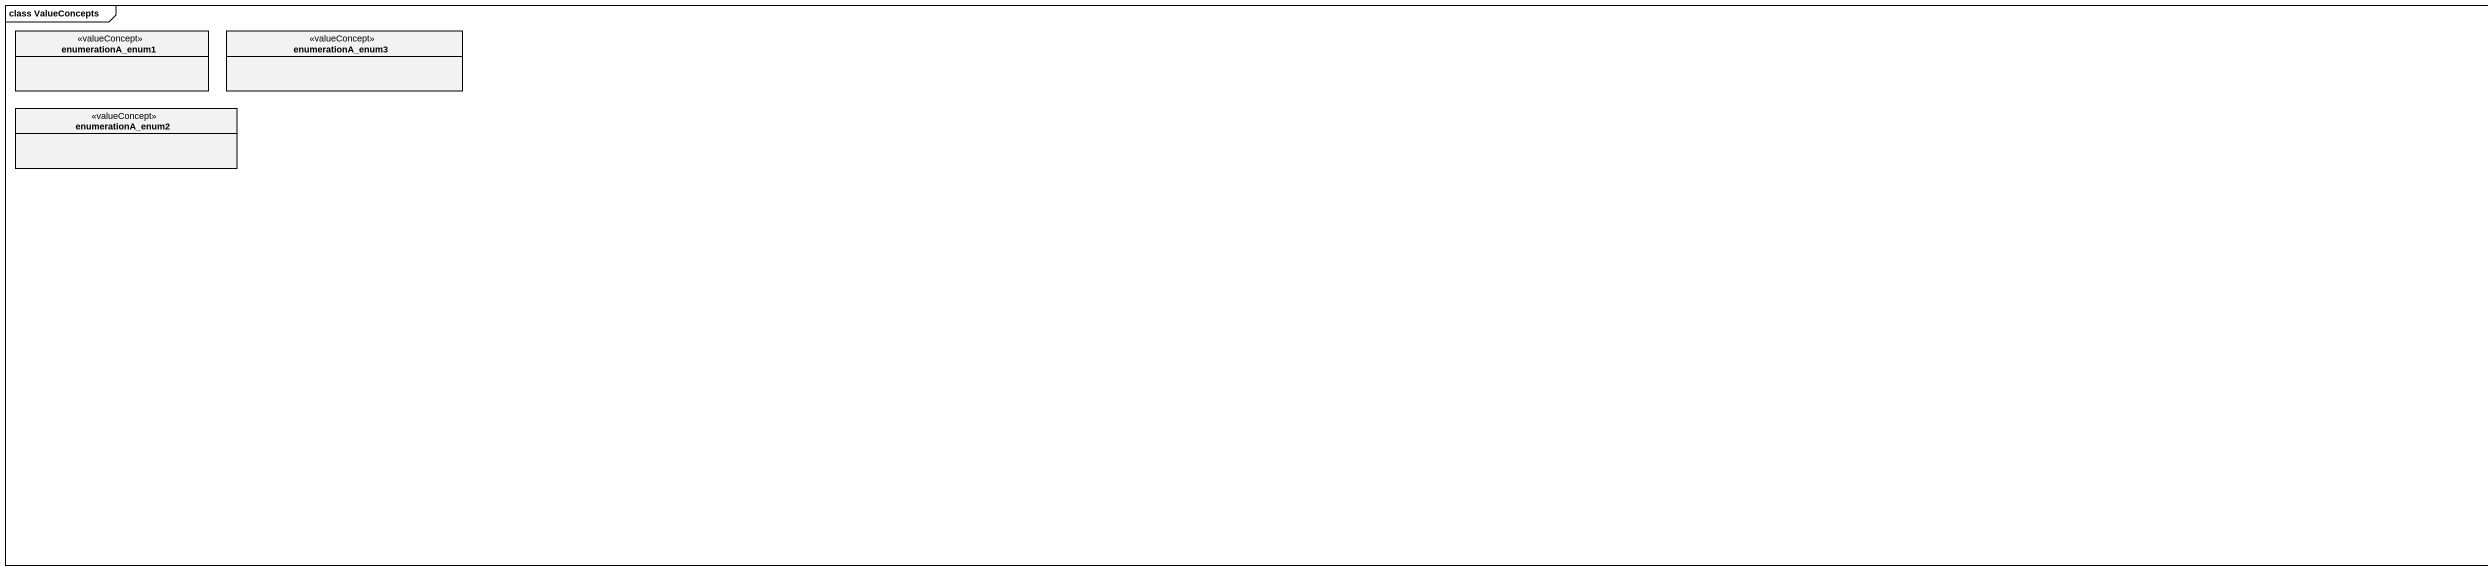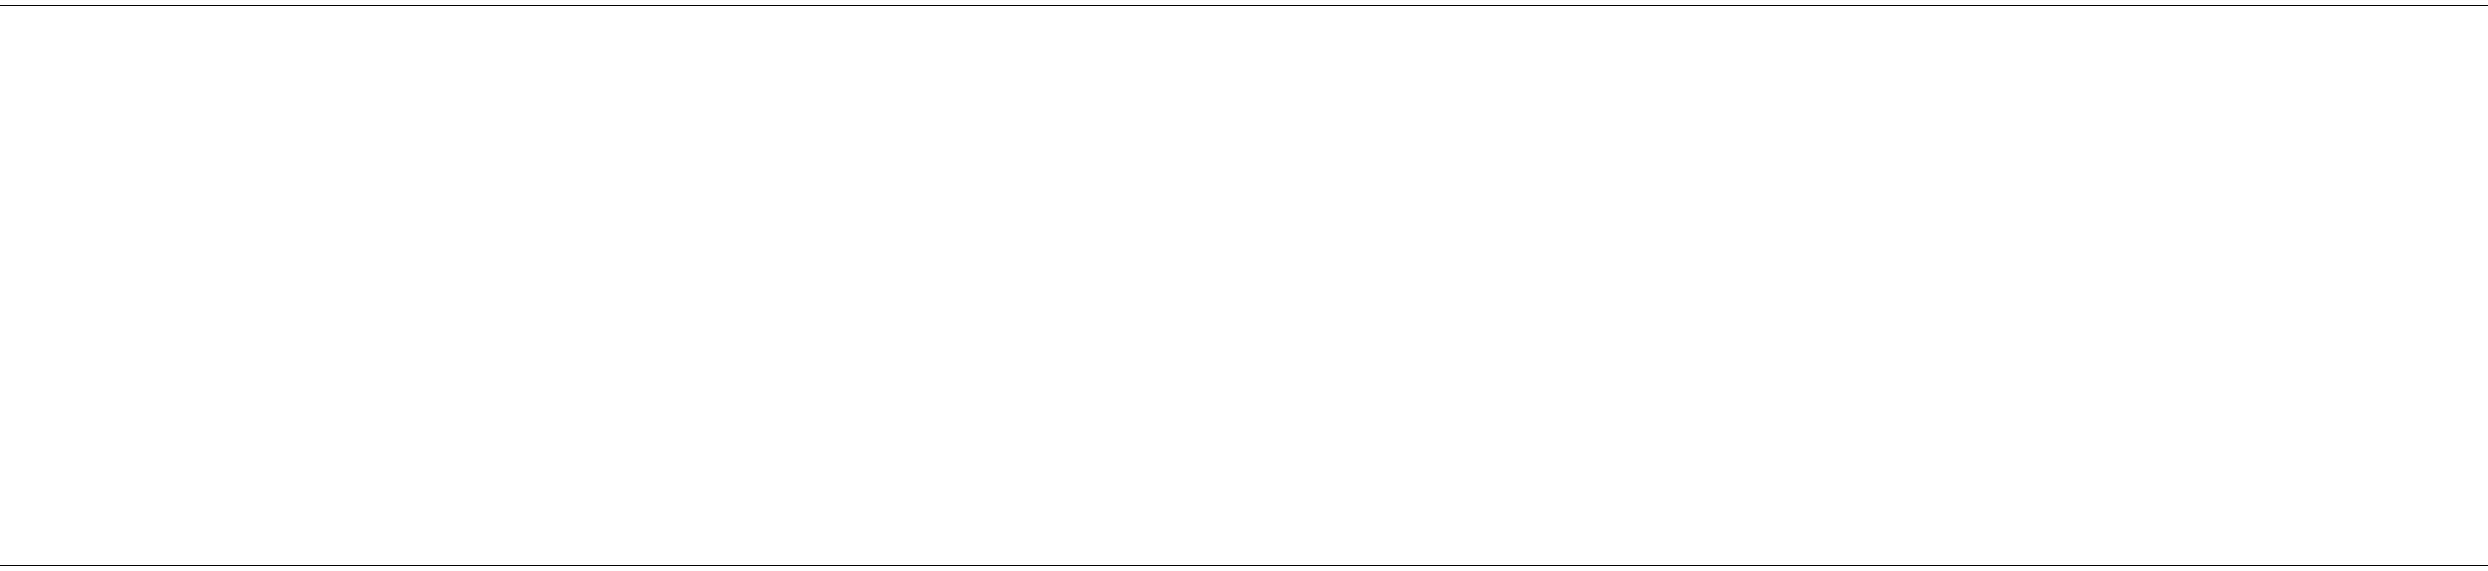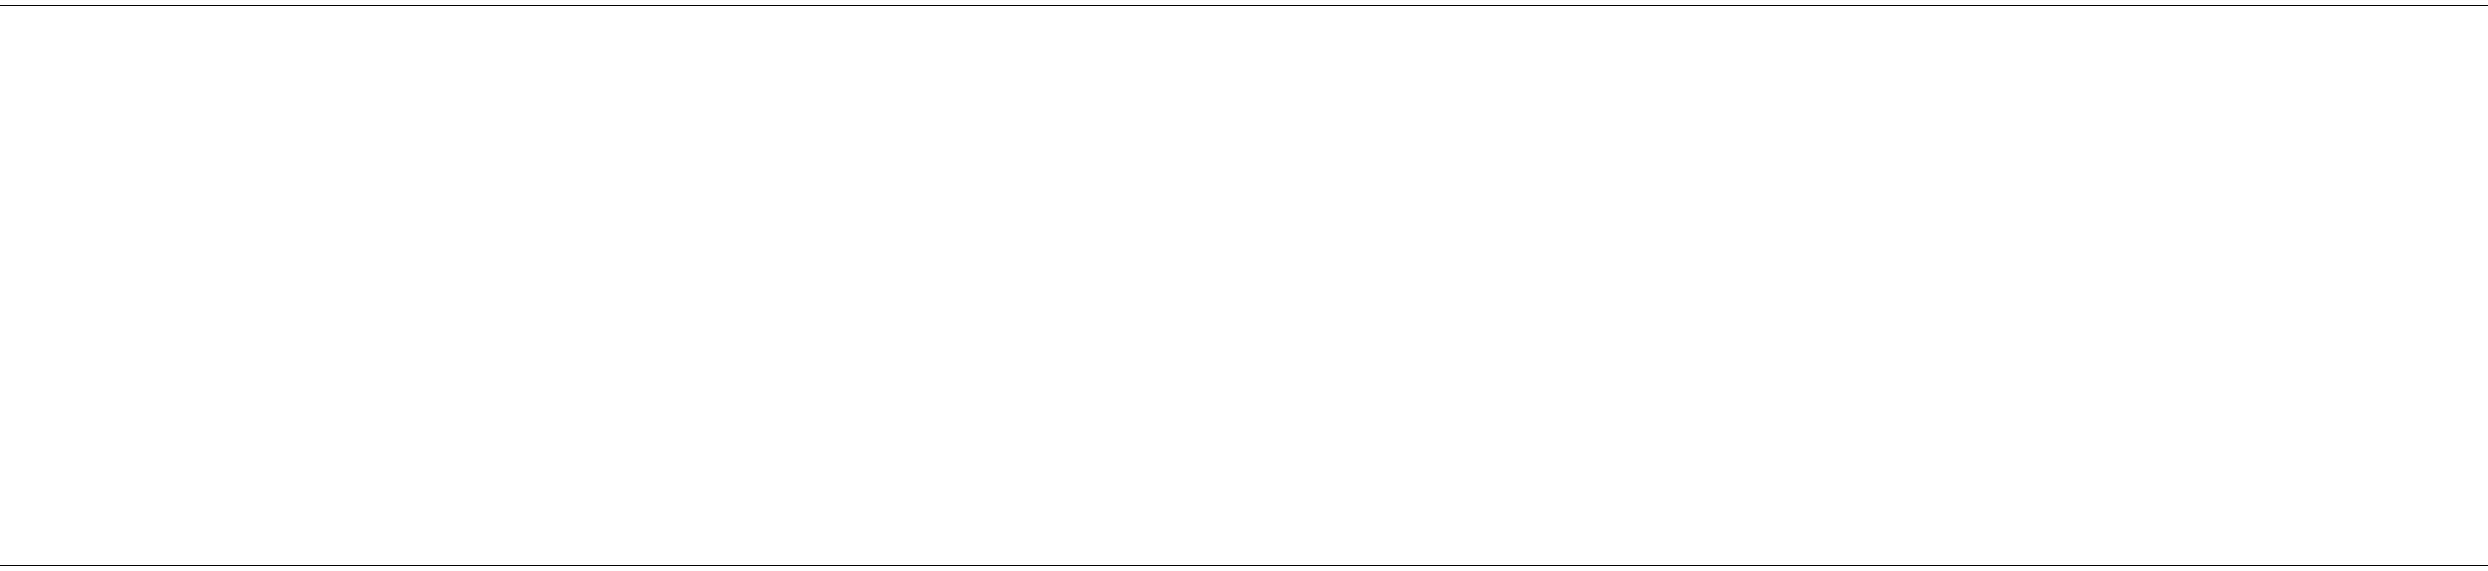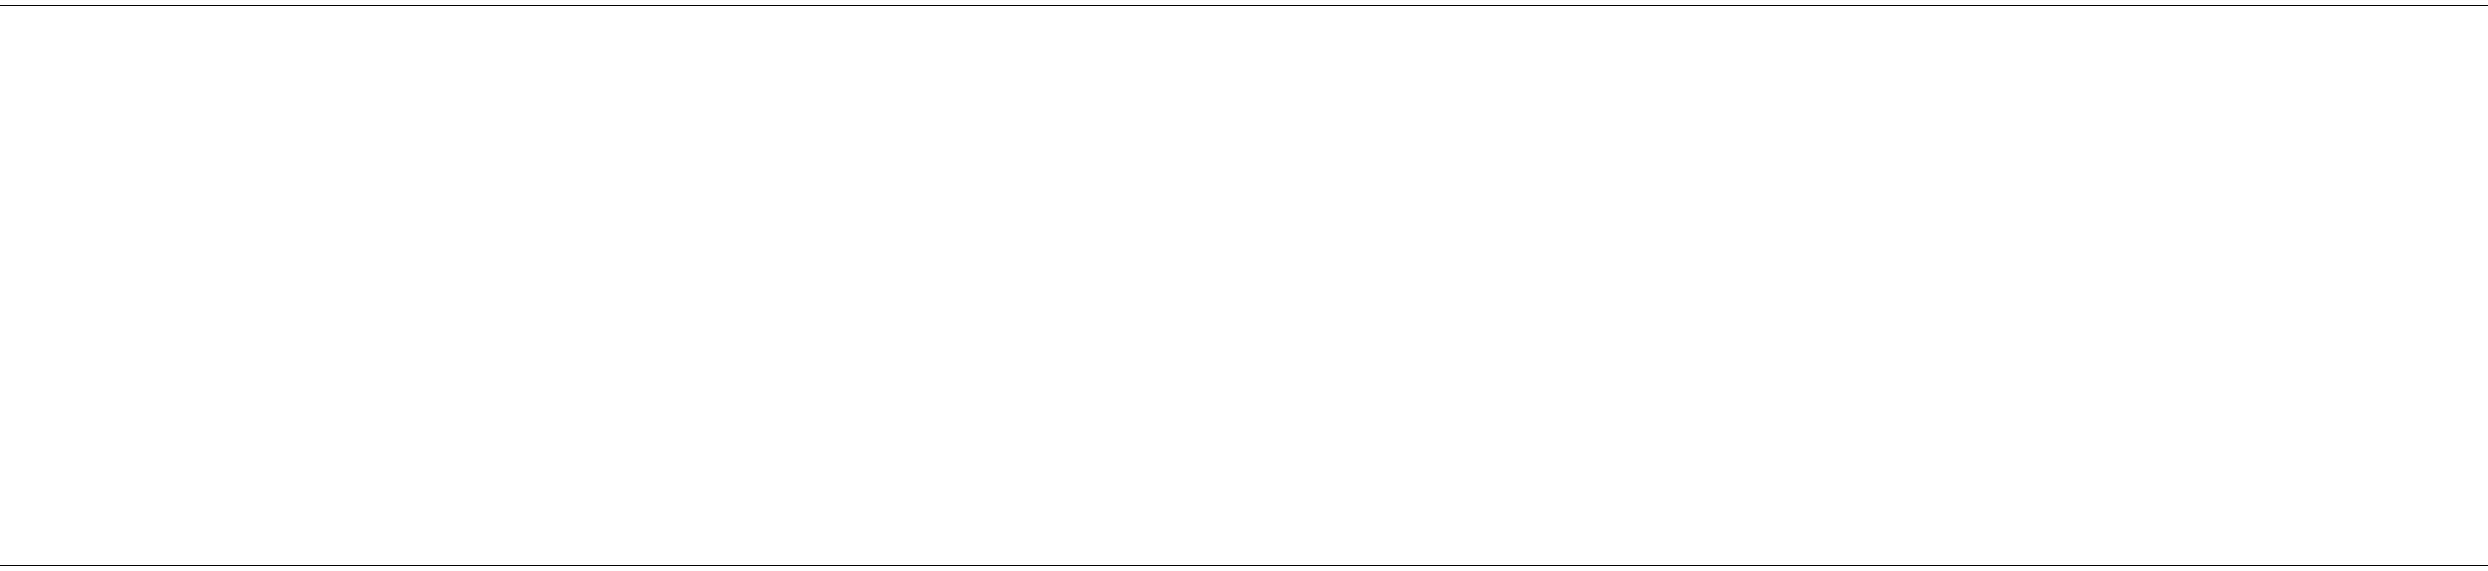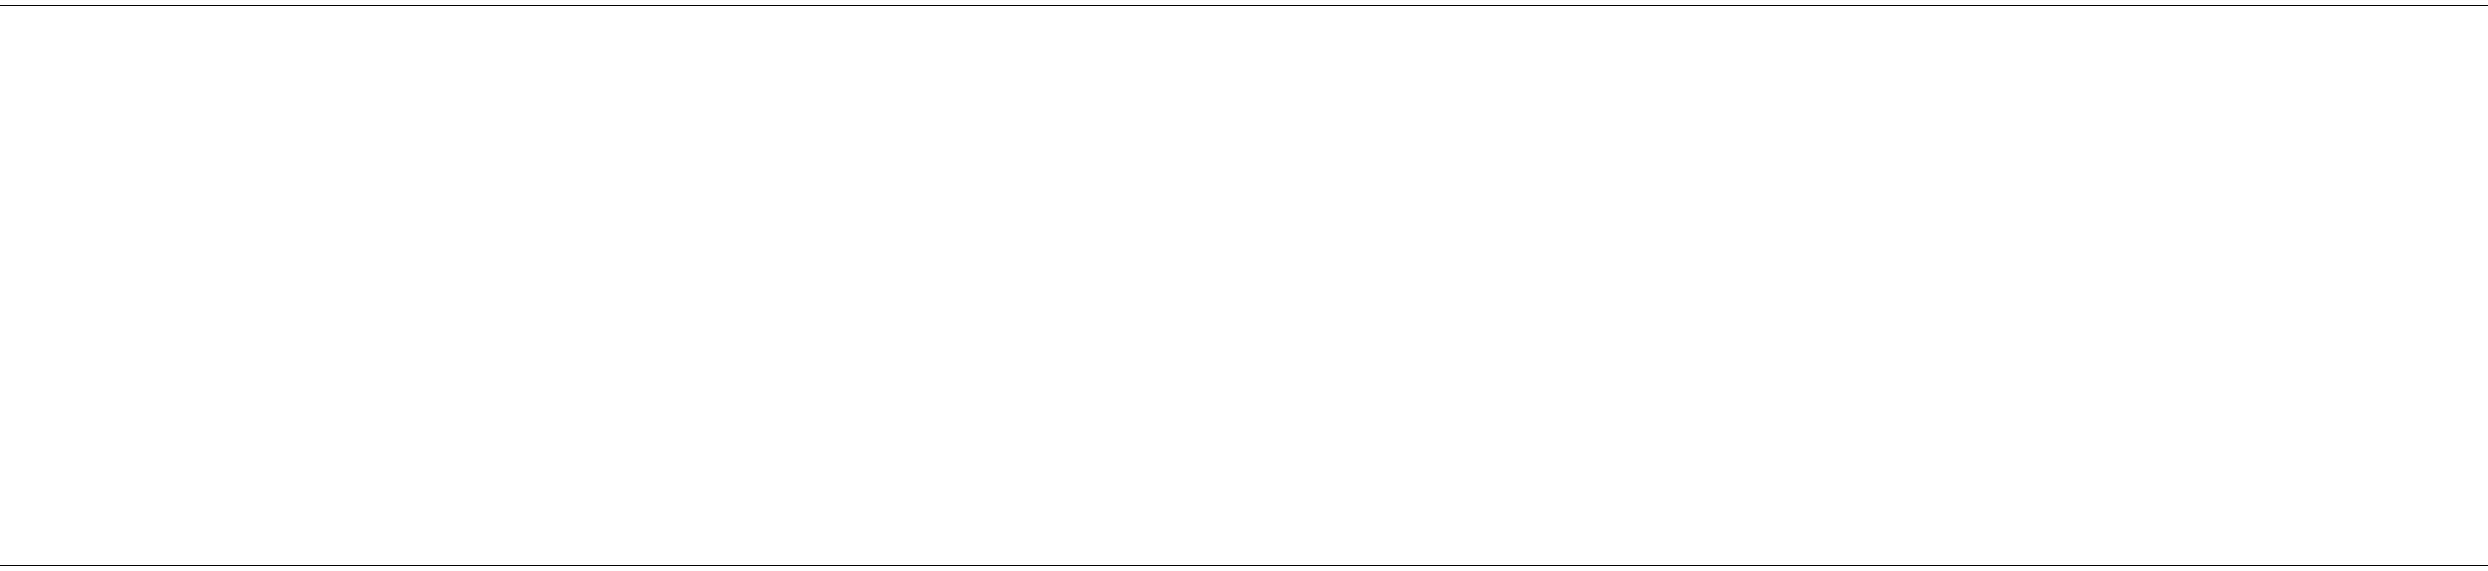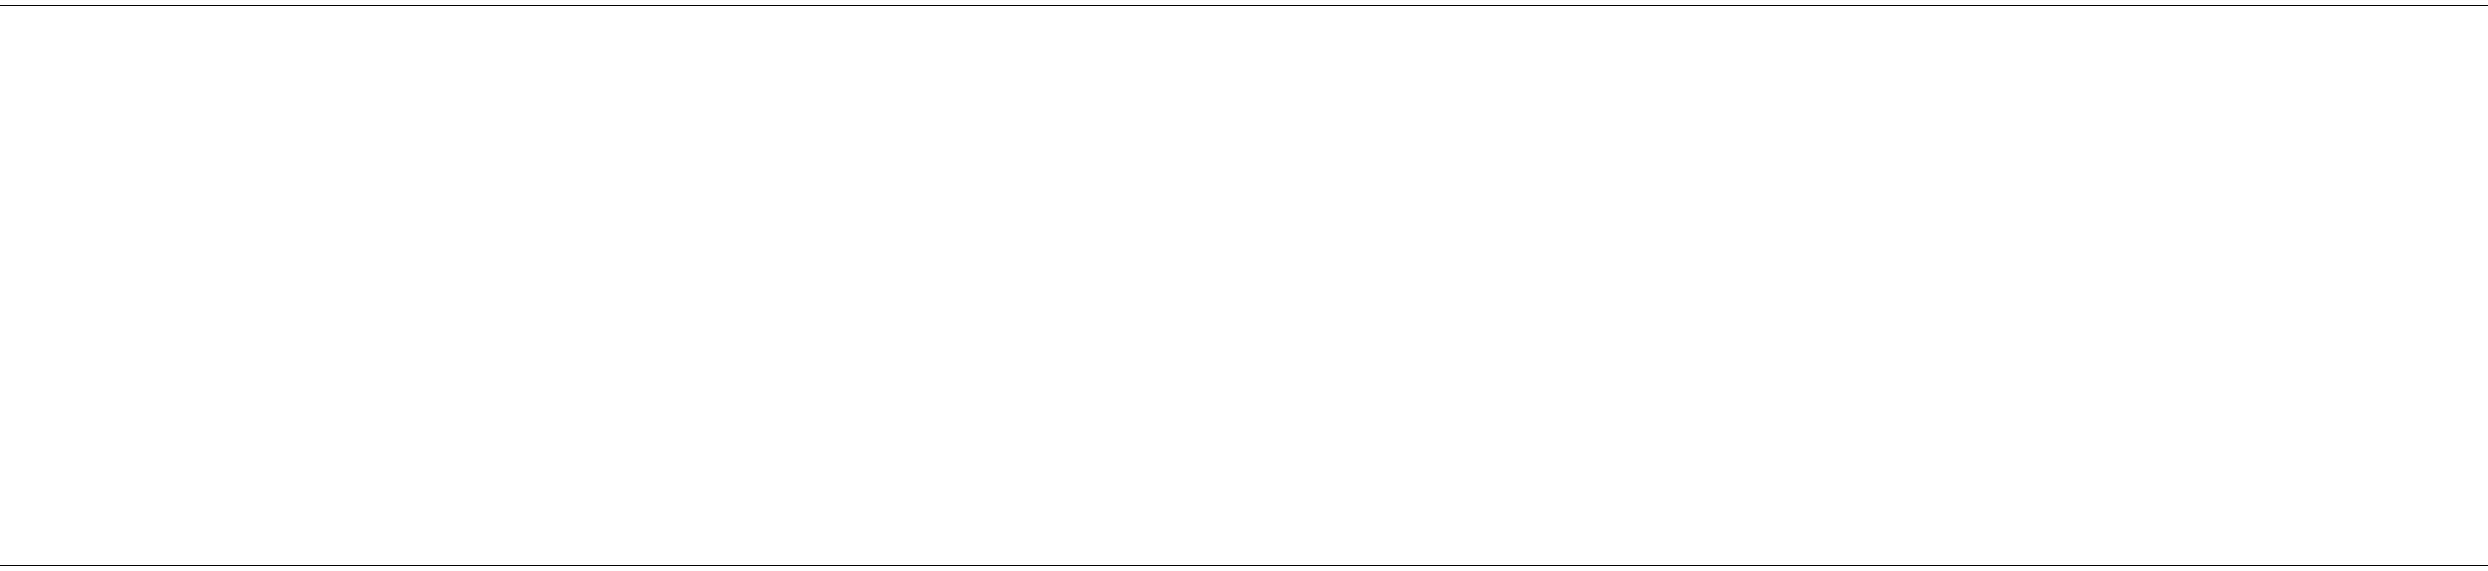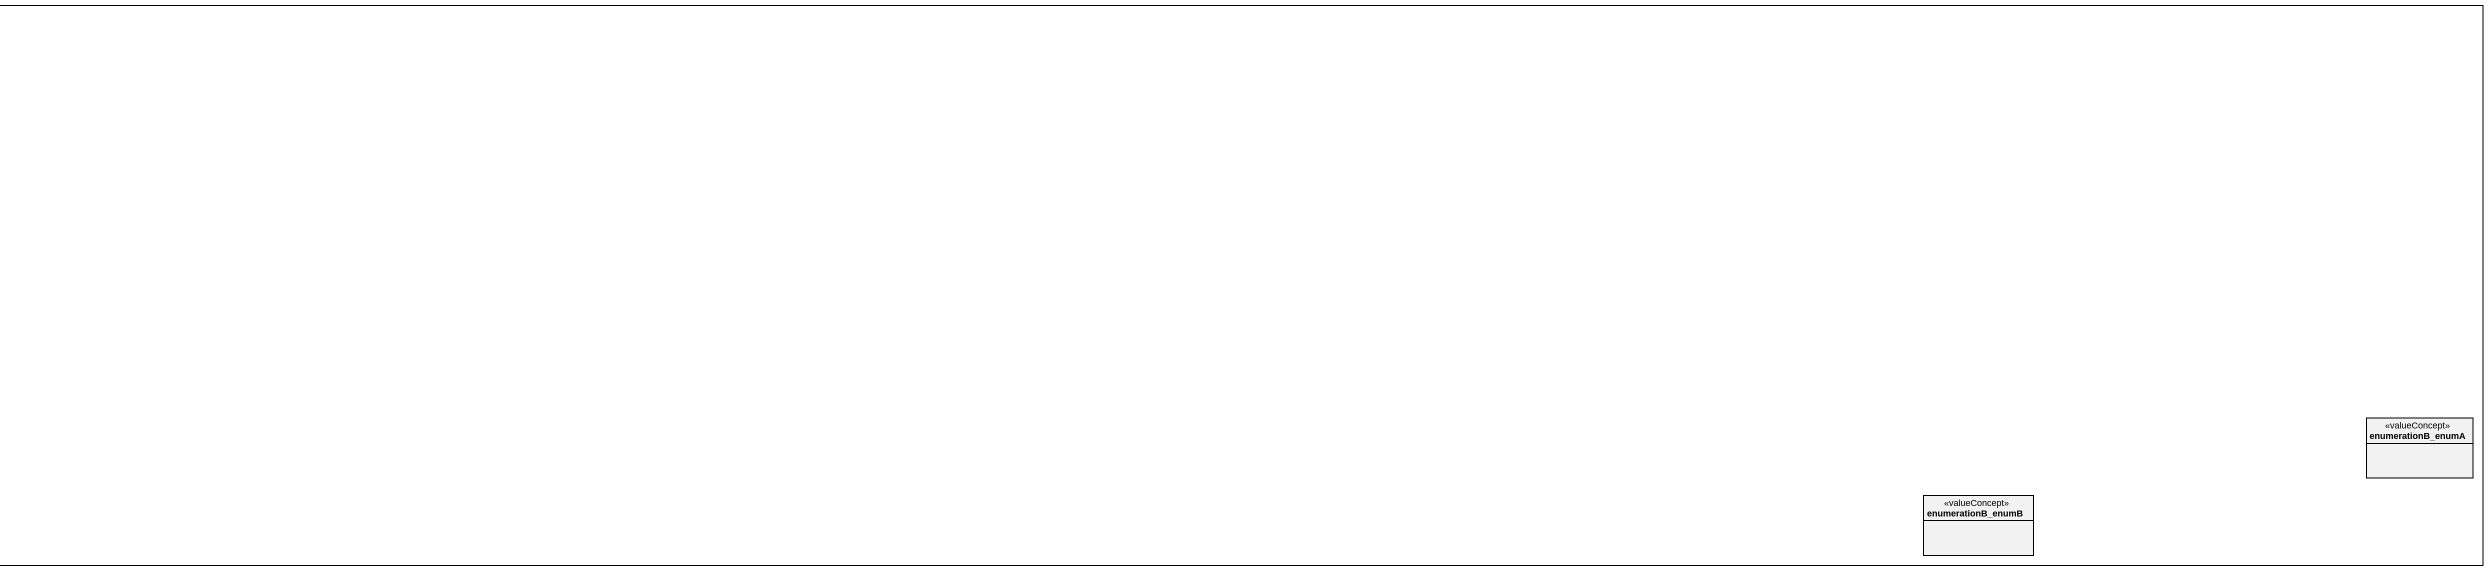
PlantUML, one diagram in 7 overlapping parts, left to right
@startuml
mainframe class ValueConcepts
hide circle
hide empty members
class enumerationA_enum1 <<valueConcept>>
class enumerationA_enum3 <<valueConcept>>
class enumerationA_enum2 <<valueConcept>>
class enumerationB_enumA <<valueConcept>>
class enumerationB_enumB <<valueConcept>>
@enduml
